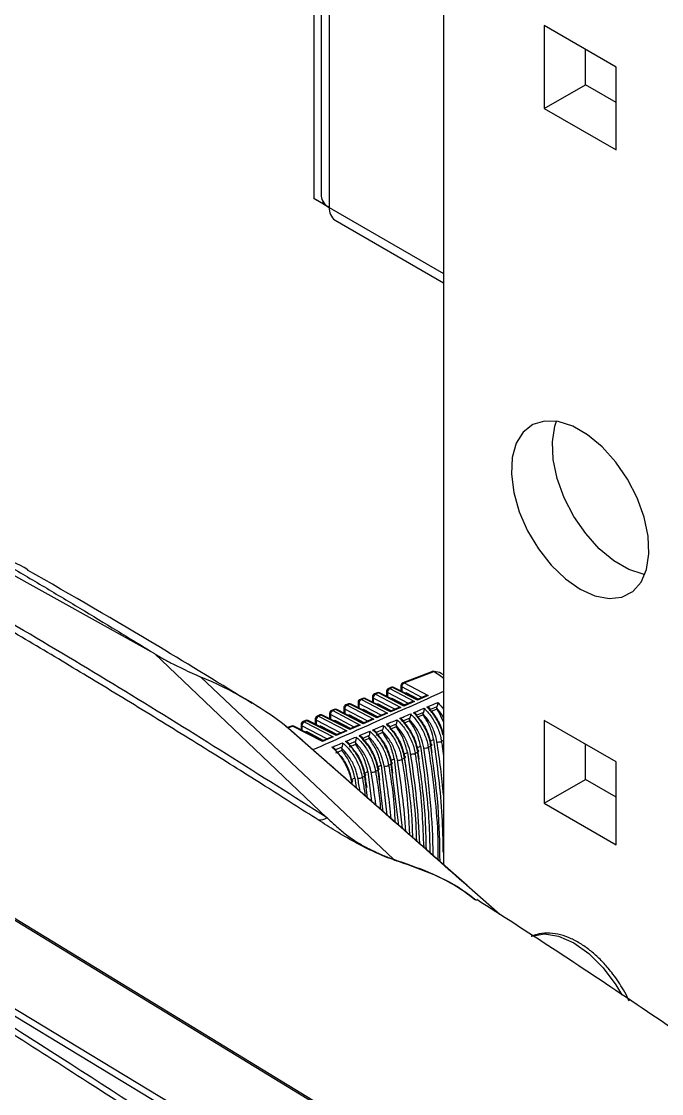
# Model space of a CAD drawing. Extents: x 8 to 113, y 1 to 87.
# Drawn here: x 80.479 to 82.548, y 9.99 to 13.455 of the extents above; entities that cross this region are included whole.
import ezdxf

# ---------------------------------------------------------------- set-up
doc = ezdxf.new("R2010")
doc.units = 0
doc.header["$MEASUREMENT"] = 0
doc.layers.add('OBJECT', color=7, linetype='CONTINUOUS')

msp = doc.modelspace()

# ---------------------------------------------------------------- linework, layer by layer
at = {"layer": 'OBJECT'}
for p, q in [((81.8434, 16.5661), (81.8434, 10.7293)), ((81.4248, 16.5287), (81.4248, 12.8826)), ((81.4479, 16.5421), (81.4479, 12.8908)), ((81.4743, 16.5573), (81.4743, 12.854)), ((82.4013, 13.3077), (82.1694, 13.4416)), ((82.1694, 13.4416), (82.1694, 13.1738)), ((82.3023, 13.2505), (82.3023, 13.3649)), ((82.4013, 13.0399), (82.4013, 13.3077)), ((82.1694, 13.1738), (82.3023, 13.2505)), ((82.4013, 13.1934), (82.3023, 13.2505)), ((82.1694, 13.1738), (82.4013, 13.0399)), ((81.4248, 12.8826), (81.4531, 12.8663)), ((81.4743, 12.854), (81.4248, 12.8826)), ((81.4531, 12.8734), (81.4531, 12.8663)), ((81.4531, 12.8663), (81.4743, 12.854)), ((81.4743, 12.854), (81.8434, 12.6409)), ((81.4929, 12.8128), (81.8434, 12.6105)), ((80.2736, 11.7653), (80.9095, 11.4119)), ((80.9095, 11.4119), (81.4668, 10.8815)), ((81.682, 10.7474), (81.0591, 11.3363)), ((81.8077, 11.3547), (81.7122, 11.3177)), ((81.7163, 11.3171), (81.8121, 11.3543)), ((81.8121, 11.3543), (81.8124, 11.3541)), ((81.8434, 11.3438), (81.8364, 11.3479)), ((81.675, 11.3032), (81.6661, 11.2998)), ((81.6791, 11.3027), (81.6702, 11.2992)), ((81.6702, 11.2992), (81.7498, 11.2575)), ((81.7597, 11.2617), (81.6791, 11.3027)), ((81.7595, 11.264), (81.6831, 11.3028)), ((81.7058, 11.3083), (81.7058, 11.2913)), ((81.7737, 11.2702), (81.7087, 11.3043)), ((81.7087, 11.3043), (81.7087, 11.2898)), ((81.7163, 11.3171), (81.7937, 11.2765)), ((81.5826, 11.2674), (81.5738, 11.264)), ((81.5867, 11.2669), (81.5779, 11.2635)), ((81.5779, 11.2635), (81.6622, 11.2193)), ((81.672, 11.2236), (81.5867, 11.2669)), ((81.6718, 11.2258), (81.5908, 11.267)), ((81.6136, 11.2726), (81.6136, 11.2554)), ((81.686, 11.232), (81.6164, 11.2685)), ((81.6164, 11.2685), (81.6164, 11.254)), ((81.6288, 11.2853), (81.62, 11.2819)), ((81.6329, 11.2848), (81.6241, 11.2814)), ((81.6241, 11.2814), (81.706, 11.2384)), ((81.7158, 11.2426), (81.6329, 11.2848)), ((81.7157, 11.2449), (81.6369, 11.2849)), ((81.6597, 11.2904), (81.6597, 11.2733)), ((81.7299, 11.2511), (81.6626, 11.2864)), ((81.6626, 11.2864), (81.6626, 11.2719)), ((81.6753, 11.2668), (81.6738, 11.2662)), ((81.6794, 11.2662), (81.6761, 11.265)), ((81.7181, 11.2459), (81.6794, 11.2662)), ((81.7214, 11.2847), (81.72, 11.2841)), ((81.7255, 11.2841), (81.7223, 11.2829)), ((81.7619, 11.265), (81.7255, 11.2841)), ((81.7849, 11.2751), (81.7595, 11.264)), ((81.7937, 11.2765), (81.7597, 11.2617)), ((81.4903, 11.2316), (81.4815, 11.2282)), ((81.4944, 11.2311), (81.4857, 11.2277)), ((81.4857, 11.2277), (81.5745, 11.1811)), ((81.5843, 11.1854), (81.4944, 11.2311)), ((81.5842, 11.1876), (81.4984, 11.2312)), ((81.5213, 11.2368), (81.5213, 11.2196)), ((81.5984, 11.1938), (81.5242, 11.2327)), ((81.5242, 11.2327), (81.5242, 11.2181)), ((81.5364, 11.2495), (81.5277, 11.2461)), ((81.5406, 11.249), (81.5318, 11.2456)), ((81.5318, 11.2456), (81.6183, 11.2002)), ((81.6282, 11.2045), (81.5406, 11.249)), ((81.628, 11.2067), (81.5446, 11.2491)), ((81.5674, 11.2547), (81.5674, 11.2375)), ((81.6422, 11.2129), (81.5703, 11.2506)), ((81.5703, 11.2506), (81.5703, 11.236)), ((81.583, 11.231), (81.5814, 11.2304)), ((81.5871, 11.2305), (81.5838, 11.2292)), ((81.6304, 11.2078), (81.5871, 11.2305)), ((81.6292, 11.2489), (81.6276, 11.2483)), ((81.6333, 11.2483), (81.63, 11.2471)), ((81.6742, 11.2268), (81.6333, 11.2483)), ((81.6973, 11.2369), (81.6718, 11.2258)), ((81.706, 11.2384), (81.672, 11.2236)), ((81.7411, 11.256), (81.7157, 11.2449)), ((81.7498, 11.2575), (81.7158, 11.2426)), ((81.8224, 11.2404), (81.8013, 11.2315)), ((81.8215, 11.233), (81.8016, 11.2243)), ((81.8215, 11.2356), (81.8215, 11.233)), ((81.3979, 11.1958), (81.3893, 11.1924)), ((81.402, 11.1953), (81.3934, 11.1919)), ((81.3934, 11.1919), (81.4868, 11.1429)), ((81.4966, 11.1472), (81.402, 11.1953)), ((81.4965, 11.1494), (81.4061, 11.1954)), ((81.429, 11.201), (81.429, 11.1837)), ((81.5107, 11.1556), (81.4319, 11.1969)), ((81.4319, 11.1969), (81.4319, 11.1822)), ((81.4441, 11.2137), (81.4354, 11.2103)), ((81.4482, 11.2132), (81.4395, 11.2098)), ((81.4395, 11.2098), (81.5306, 11.162)), ((81.5405, 11.1663), (81.4482, 11.2132)), ((81.5403, 11.1685), (81.4522, 11.2133)), ((81.4752, 11.2189), (81.4752, 11.2016)), ((81.5545, 11.1747), (81.478, 11.2148)), ((81.478, 11.2148), (81.478, 11.2002)), ((81.4908, 11.1952), (81.4891, 11.1946)), ((81.4949, 11.1947), (81.4914, 11.1934)), ((81.5427, 11.1696), (81.4949, 11.1947)), ((81.5369, 11.2131), (81.5353, 11.2125)), ((81.541, 11.2126), (81.5376, 11.2113)), ((81.5866, 11.1887), (81.541, 11.2126)), ((81.6096, 11.1987), (81.5842, 11.1876)), ((81.6183, 11.2002), (81.5843, 11.1854)), ((81.6534, 11.2178), (81.628, 11.2067)), ((81.6622, 11.2193), (81.6282, 11.2045)), ((81.7087, 11.1981), (81.7189, 11.1852)), ((81.7346, 11.2032), (81.7137, 11.1943)), ((81.7339, 11.1948), (81.7139, 11.1861)), ((81.7339, 11.1988), (81.7339, 11.1948)), ((81.7785, 11.2218), (81.7575, 11.2129)), ((81.7777, 11.2139), (81.7577, 11.2052)), ((81.7777, 11.2172), (81.7777, 11.2139)), ((82.4013, 11.0622), (82.1694, 11.1961)), ((82.1694, 11.1961), (82.1694, 10.9283)), ((81.3341, 11.1775), (81.3421, 11.1706)), ((81.9196, 10.6622), (81.3341, 11.1775)), ((81.3517, 11.1779), (81.3396, 11.1732)), ((81.3413, 11.1717), (81.3558, 11.1774)), ((81.4528, 11.1281), (81.3558, 11.1774)), ((81.4526, 11.1303), (81.3599, 11.1775)), ((81.3829, 11.1831), (81.3829, 11.1658)), ((81.4668, 11.1365), (81.3858, 11.1791)), ((81.3858, 11.1791), (81.3858, 11.1643)), ((81.3985, 11.1594), (81.3967, 11.1587)), ((81.4026, 11.1589), (81.3991, 11.1575)), ((81.455, 11.1314), (81.4026, 11.1589)), ((81.4446, 11.1773), (81.4429, 11.1767)), ((81.4487, 11.1768), (81.4453, 11.1755)), ((81.4989, 11.1505), (81.4487, 11.1768)), ((81.5219, 11.1605), (81.4965, 11.1494)), ((81.5306, 11.162), (81.4966, 11.1472)), ((81.5657, 11.1796), (81.5403, 11.1685)), ((81.5745, 11.1811), (81.5405, 11.1663)), ((81.6468, 11.1658), (81.6261, 11.1569)), ((81.6462, 11.1617), (81.6462, 11.1566)), ((81.6907, 11.1845), (81.6699, 11.1756)), ((81.69, 11.1757), (81.67, 11.167)), ((81.69, 11.1803), (81.69, 11.1757)), ((81.4781, 11.1414), (81.4526, 11.1303)), ((81.4868, 11.1429), (81.4528, 11.1281)), ((81.5591, 11.1283), (81.5384, 11.1195)), ((81.5585, 11.1246), (81.5585, 11.1184)), ((81.6029, 11.1471), (81.5823, 11.1382)), ((81.6023, 11.1375), (81.5824, 11.1288)), ((81.6023, 11.1432), (81.6023, 11.1375)), ((81.6462, 11.1566), (81.6262, 11.1479)), ((81.7997, 11.1282), (81.8117, 11.134)), ((81.8368, 11.1289), (81.8434, 11.132)), ((81.8421, 11.149), (81.8434, 11.1496)), ((81.5152, 11.1095), (81.4946, 11.1007)), ((81.5147, 11.0993), (81.4947, 11.0906)), ((81.5147, 11.106), (81.5147, 11.0993)), ((81.5585, 11.1184), (81.5385, 11.1097)), ((81.7149, 11.0867), (81.7268, 11.0925)), ((81.7515, 11.09), (81.7602, 11.094)), ((81.7573, 11.1074), (81.7692, 11.1132)), ((81.7941, 11.1095), (81.8028, 11.1134)), ((82.3023, 11.005), (82.3023, 11.1194)), ((81.6662, 11.0511), (81.6748, 11.0551)), ((81.6725, 11.066), (81.6844, 11.0718)), ((81.6989, 10.8565), (81.6748, 11.0551)), ((81.6844, 11.0718), (81.7103, 10.8465)), ((81.7089, 11.0706), (81.7175, 11.0745)), ((82.4013, 10.7944), (82.4013, 11.0622)), ((81.5875, 11.0249), (81.5994, 11.0306)), ((81.5994, 11.0306), (81.611, 10.9339)), ((81.6235, 11.0317), (81.6321, 11.0356)), ((81.63, 11.0454), (81.6419, 11.0512)), ((81.6486, 10.9007), (81.6321, 11.0356)), ((81.6419, 11.0512), (81.6608, 10.89)), ((81.5419, 10.9946), (81.5467, 10.9968)), ((81.545, 11.0043), (81.5569, 11.0101)), ((81.5476, 10.9896), (81.5467, 10.9968)), ((81.5569, 11.0101), (81.5608, 10.978)), ((81.5808, 11.0123), (81.5894, 11.0162)), ((81.5982, 10.9452), (81.5894, 11.0162)), ((82.1694, 10.9283), (82.3023, 11.005)), ((82.4013, 10.9479), (82.3023, 11.005)), ((82.1694, 10.9283), (82.4013, 10.7944)), ((81.4668, 10.8815), (81.4669, 10.8815)), ((81.682, 10.7474), (81.6866, 10.7439)), ((82.0257, 10.569), (81.9176, 10.664)), ((80.3201, 10.6345), (83.3146, 8.8089)), ((83.072, 8.6573), (80.0665, 10.4765)), ((83.0823, 8.6749), (80.0768, 10.4941))]:
    msp.add_line(p, q, dxfattribs=at)
at = {"layer": 'OBJECT', "flags": 128}
for points in [[(82.2853, 11.6199), (82.3332, 11.5983), (82.3789, 11.5897), (82.4201, 11.5946), (82.4551, 11.6126), (82.4821, 11.6431), (82.5, 11.6844), (82.5078, 11.7348), (82.5051, 11.7919), (82.4923, 11.8529), (82.4697, 11.9151), (82.4385, 11.9754), (82.4002, 12.0312), (82.3565, 12.0798), (82.3094, 12.1189), (82.2613, 12.1467), (82.2142, 12.1619), (82.1705, 12.1638), (82.1322, 12.1523), (82.101, 12.1279), (82.0784, 12.0918), (82.0655, 12.0456), (82.0629, 11.9916), (82.0707, 11.9322), (82.0885, 11.8703), (82.1156, 11.8086), (82.1505, 11.7502), (82.1918, 11.6977), (82.2375, 11.6536), (82.2853, 11.6199)], [(82.4946, 11.6682), (82.4894, 11.6691), (82.4424, 11.6843), (82.3942, 11.7121), (82.3472, 11.7512), (82.3034, 11.7998), (82.2651, 11.8556), (82.2339, 11.916), (82.2114, 11.9781), (82.1985, 12.0392), (82.1959, 12.0962), (82.2037, 12.1466), (82.209, 12.1628)], [(81.76, 11.1002), (81.7612, 11.0996), (81.762, 11.099), (81.7626, 11.0982), (81.7628, 11.0974), (81.7626, 11.0965), (81.7621, 11.0957), (81.7613, 11.0948), (81.7602, 11.094)], [(81.8027, 11.1197), (81.8038, 11.1191), (81.8047, 11.1185), (81.8052, 11.1177), (81.8054, 11.1169), (81.8053, 11.116), (81.8048, 11.1151), (81.8039, 11.1142), (81.8028, 11.1134)], [(81.6747, 11.0612), (81.6758, 11.0607), (81.6767, 11.06), (81.6772, 11.0593), (81.6774, 11.0585), (81.6773, 11.0576), (81.6768, 11.0567), (81.676, 11.0559), (81.6748, 11.0551)], [(81.7174, 11.0807), (81.7185, 11.0802), (81.7194, 11.0795), (81.7199, 11.0788), (81.7201, 11.0779), (81.72, 11.0771), (81.7195, 11.0762), (81.7186, 11.0753), (81.7175, 11.0745)], [(81.5893, 11.0223), (81.5904, 11.0218), (81.5913, 11.0211), (81.5918, 11.0204), (81.592, 11.0196), (81.5919, 11.0188), (81.5914, 11.0179), (81.5905, 11.017), (81.5894, 11.0162)], [(81.632, 11.0417), (81.6331, 11.0412), (81.634, 11.0406), (81.6345, 11.0399), (81.6347, 11.039), (81.6346, 11.0382), (81.6341, 11.0373), (81.6333, 11.0364), (81.6321, 11.0356)], [(81.5465, 11.0028), (81.5477, 11.0023), (81.5486, 11.0017), (81.5491, 11.001), (81.5493, 11.0002), (81.5491, 10.9993), (81.5486, 10.9985), (81.5478, 10.9976), (81.5467, 10.9968)], [(83.3216, 8.8094), (81.836, 9.715), (80.3271, 10.635)], [(82.1267, 10.4984), (82.1283, 10.499), (82.1695, 10.5064), (82.2157, 10.499), (82.2645, 10.4774), (82.3133, 10.4427), (82.3595, 10.3966), (82.4007, 10.3418), (82.42, 10.3095)]]:
    msp.add_lwpolyline(points, dxfattribs=at)
at = {"layer": 'OBJECT'}
for centre, radius, start, end in [((81.493, 12.8953), 0.0453, 185.6939, 245.6262), ((81.5195, 12.8496), 0.0454, 174.4605, 234.2269), ((79.9109, 10.6623), 1.1785, 60.0257, 70.4603), ((80.618, 10.2551), 1.1677, 52.1797, 67.8095), ((81.6697, 11.2904), 0.01, 111.1945, 180), ((81.6768, 11.2866), 0.0143, 117.721, 180.924), ((81.6676, 11.2953), 0.00472, 56.7708, 108.8007), ((81.6786, 11.2939), 0.01, 63.0658, 111.1945), ((81.6765, 11.2987), 0.00472, 56.7752, 108.8003), ((81.6812, 11.2986), 0.00462, 65.655, 117.5071), ((81.7158, 11.3083), 0.01, 111.1945, 180), ((81.7108, 11.3088), 0.00496, 185.3463, 245.3065), ((81.723, 11.3045), 0.0143, 117.7207, 180.9243), ((81.7137, 11.3132), 0.00472, 56.7752, 108.8003), ((81.5774, 11.2547), 0.01, 111.1945, 180), ((81.5846, 11.2508), 0.0143, 117.7227, 180.9223), ((81.5753, 11.2595), 0.00472, 56.7708, 108.8007), ((81.5862, 11.2581), 0.01, 63.0658, 111.1945), ((81.5841, 11.2629), 0.00472, 56.7752, 108.8003), ((81.5889, 11.2628), 0.00462, 65.6531, 117.5089), ((81.6236, 11.2726), 0.01, 111.1945, 180), ((81.6185, 11.273), 0.00496, 185.3412, 245.306), ((81.6307, 11.2687), 0.0143, 117.7221, 180.9229), ((81.6215, 11.2774), 0.00472, 56.7708, 108.8007), ((81.6324, 11.276), 0.01, 63.0658, 111.1945), ((81.6303, 11.2808), 0.00472, 56.7708, 108.8007), ((81.635, 11.2807), 0.00462, 65.6491, 117.5148), ((81.6646, 11.2909), 0.00496, 185.3412, 245.306), ((81.4852, 11.2189), 0.01, 111.1945, 180), ((81.4923, 11.2151), 0.0143, 117.721, 180.924), ((81.4831, 11.2237), 0.00472, 56.7708, 108.8007), ((81.4939, 11.2223), 0.01, 63.0658, 111.1945), ((81.4918, 11.2271), 0.00472, 56.7752, 108.8003), ((81.4965, 11.227), 0.00462, 65.6386, 117.5184), ((81.5313, 11.2368), 0.01, 111.1945, 180), ((81.5262, 11.2372), 0.00496, 185.3364, 245.3108), ((81.5384, 11.233), 0.0143, 117.7207, 180.9243), ((81.5292, 11.2416), 0.00472, 56.7752, 108.8003), ((81.5401, 11.2402), 0.01, 63.0658, 111.1945), ((81.538, 11.245), 0.00472, 56.7667, 108.8061), ((81.5427, 11.2449), 0.00462, 65.6357, 117.5196), ((81.5724, 11.2551), 0.00496, 185.3491, 245.2981), ((81.3929, 11.1831), 0.01, 111.1945, 180), ((81.4, 11.1793), 0.0143, 117.7207, 180.9243), ((81.3908, 11.188), 0.00472, 56.7778, 108.7977), ((81.4015, 11.1865), 0.01, 63.0658, 111.1945), ((81.3994, 11.1913), 0.00472, 56.785, 108.7905), ((81.4042, 11.1912), 0.00462, 65.6487, 117.5084), ((81.439, 11.201), 0.01, 111.1945, 180), ((81.434, 11.2015), 0.00496, 185.3446, 245.3026), ((81.4462, 11.1972), 0.0143, 117.7221, 180.9229), ((81.4369, 11.2059), 0.00472, 56.7708, 108.8007), ((81.4477, 11.2044), 0.01, 63.0658, 111.1945), ((81.4456, 11.2092), 0.00472, 56.7708, 108.8007), ((81.4503, 11.2091), 0.00462, 65.6357, 117.5196), ((81.4801, 11.2193), 0.00496, 185.3412, 245.306), ((81.7108, 11.2026), 0.00496, 185.3463, 245.3065), ((81.3554, 11.1685), 0.01, 63.0658, 111.1945), ((81.3533, 11.1734), 0.00472, 56.7765, 108.7884), ((81.358, 11.1733), 0.00462, 65.6425, 117.5195), ((81.3878, 11.1836), 0.00496, 185.3463, 245.3065), ((81.8273, 11.1451), 0.0188, 254.9656, 300.2082), ((81.742, 11.1064), 0.0189, 255.4204, 300.2359), ((81.7847, 11.1257), 0.0188, 255.1941, 300.2207), ((81.6993, 11.087), 0.019, 255.6481, 300.2493), ((81.6138, 11.0483), 0.0192, 256.102, 300.274), ((81.6566, 11.0676), 0.0191, 255.8724, 300.2629), ((81.5711, 11.0289), 0.0193, 256.3291, 300.2841)]:
    msp.add_arc(centre, radius, start, end, dxfattribs=at)
for centre, major_axis, ratio, start_param, end_param in [((80.2437, 12.1288), (1.6313, -0.8299), 0.038746, 0.217685, 0.298315), ((81.7735, 11.2456), (0.0646, 0.1012), 0.604584, 0.026638, 0.359534), ((81.6798, 11.2578), (-0.00492, 0.00878), 0.569277, 5.564272, 6.202582), ((81.7259, 11.2757), (-0.00492, 0.00878), 0.569277, 5.564272, 6.202582), ((81.7592, 11.2529), (0.0003, 0.011), 0.034338, 5.635442, 6.267004), ((81.7932, 11.2677), (0.014, -0.0005), 0.628267, 1.558596, 2.22252), ((81.5875, 11.222), (-0.00492, 0.00878), 0.569277, 5.564272, 6.202582), ((81.6337, 11.2399), (-0.00492, 0.00878), 0.569277, 5.564272, 6.202582), ((81.7055, 11.2296), (0.014, -0.0005), 0.628267, 1.558596, 2.22252), ((81.7154, 11.2338), (0.0003, 0.011), 0.034338, 5.635442, 6.267004), ((81.7493, 11.2486), (0.014, -0.0005), 0.628267, 1.558596, 2.22252), ((81.4953, 11.1862), (-0.00492, 0.00878), 0.569277, 5.564272, 6.202582), ((81.5414, 11.2041), (-0.00492, 0.00878), 0.569277, 5.564272, 6.202582), ((81.6178, 11.1914), (0.014, -0.0005), 0.628267, 1.558596, 2.22252), ((81.6277, 11.1957), (0.0003, 0.011), 0.034338, 5.635442, 6.267004), ((81.6617, 11.2105), (0.014, -0.0005), 0.628267, 1.558596, 2.22252), ((81.6715, 11.2148), (0.0003, 0.011), 0.034338, 5.635442, 6.267004), ((81.403, 11.1504), (-0.00492, 0.00878), 0.569277, 5.564272, 6.202582), ((81.4491, 11.1683), (-0.00492, 0.00878), 0.569277, 5.564272, 6.202582), ((81.5301, 11.1532), (0.014, -0.0005), 0.628267, 1.558596, 2.22252), ((81.54, 11.1575), (0.0003, 0.011), 0.034338, 5.635442, 6.267004), ((81.574, 11.1723), (0.014, -0.0005), 0.628267, 1.558596, 2.22252), ((81.5838, 11.1766), (0.0003, 0.011), 0.034338, 5.635442, 6.267004), ((81.4523, 11.1193), (0.0003, 0.011), 0.034338, 5.635442, 6.267004), ((81.4863, 11.1341), (0.014, -0.0005), 0.628267, 1.558596, 2.22252), ((81.4962, 11.1384), (0.0003, 0.011), 0.034338, 5.635442, 6.267004), ((80.2845, 11.6532), (-1.1131, 1.8947), 0.582398, 4.026895, 4.116837), ((80.1968, 11.6026), (-1.1164, 1.9003), 0.582398, 3.970669, 4.12364), ((80.2479, 11.6305), (-1.0863, 1.9147), 0.572321, 4.11669, 4.13186), ((80.2407, 11.6279), (-1.1148, 1.8975), 0.582398, 3.935155, 4.120243), ((80.2918, 11.6558), (-1.0847, 1.9119), 0.572321, 4.114482, 4.128457), ((80.1603, 11.5798), (-1.0895, 1.9203), 0.572321, 4.120512, 4.138642), ((80.153, 11.5773), (-1.1181, 1.9031), 0.582398, 4.005998, 4.127029), ((80.2041, 11.6051), (-1.0879, 1.9175), 0.572321, 4.118714, 4.135255), ((80.0726, 11.5292), (-1.0927, 1.926), 0.572321, 4.123176, 4.145392), ((80.0653, 11.5267), (-1.1214, 1.9087), 0.582398, 4.078586, 4.133782), ((80.1164, 11.5545), (-1.0911, 1.9232), 0.572321, 4.122025, 4.142021), ((80.1091, 11.552), (-1.1197, 1.9059), 0.582398, 4.041662, 4.13041), ((80.0287, 11.5039), (-1.0943, 1.9288), 0.572321, 4.141416, 4.148755), ((80.0215, 11.5014), (-1.123, 1.9115), 0.582398, 4.115407, 4.137147)]:
    msp.add_ellipse(centre, major_axis=major_axis, ratio=ratio, start_param=start_param, end_param=end_param, dxfattribs=at)
for points, knots in [([(80.305, 11.7729), (80.3437, 11.7505), (80.4246, 11.7036), (80.5455, 11.6323), (80.6674, 11.5594), (80.7887, 11.486), (80.8688, 11.4369), (80.9095, 11.4119)], [0, 0, 0, 0, 0.187145, 0.391348, 0.595125, 0.793954, 1, 1, 1, 1]), ([(81.4669, 10.8815), (81.2506, 11.0187), (80.818, 11.2931), (80.376, 11.5518), (80.155, 11.6812)], [0, 0, 0, 0, 0.500002, 1, 1, 1, 1]), ([(81.2252, 11.2507), (81.1249, 11.3124), (80.885, 11.4598), (80.641, 11.6004), (80.4991, 11.6821)], [0, 0, 0, 0, 0.418467, 1, 1, 1, 1]), ([(81.4383, 10.8745), (81.3847, 10.9087), (81.2709, 10.9812), (81.0898, 11.0948), (80.8948, 11.2154), (80.6975, 11.3355), (80.5043, 11.4513), (80.3153, 11.5629), (80.1888, 11.6363), (80.1255, 11.673)], [0, 0, 0, 0, 0.1241053, 0.2632119, 0.41732, 0.5714285, 0.7142858, 0.857143, 1, 1, 1, 1]), ([(80.9095, 11.4119), (80.9123, 11.4102), (80.9194, 11.406), (80.9368, 11.396), (80.9646, 11.3809), (80.9995, 11.3634), (81.0336, 11.3472), (81.0504, 11.3401), (81.0591, 11.3363)], [0, 0, 0, 0, 0.061294, 0.157978, 0.353025, 0.568965, 0.775601, 1, 1, 1, 1]), ([(81.8121, 11.3543), (81.8113, 11.3546), (81.8098, 11.3553), (81.8084, 11.3548), (81.8077, 11.3546)], [0, 0, 0, 0, 0.522284, 1, 1, 1, 1]), ([(82.7715, 8.6172), (82.6072, 8.7337), (82.2729, 8.9705), (81.762, 9.3216), (81.2335, 9.676), (80.7032, 10.022), (80.1757, 10.357), (79.6554, 10.6782), (79.1313, 10.9933), (78.7806, 11.1965), (78.6046, 11.2984)], [0, 0, 0, 0, 0.118989, 0.241992, 0.369009, 0.500039, 0.623805, 0.748387, 0.873785, 1, 1, 1, 1]), ([(78.6146, 11.3161), (78.9632, 11.1124), (79.6604, 10.7052), (80.7043, 10.049), (81.7459, 9.3633), (82.4371, 8.8771), (82.7826, 8.6341)], [0, 0, 0, 0, 0.25003, 0.500058, 0.750055, 1, 1, 1, 1]), ([(81.8434, 11.2899), (81.8339, 11.2856), (81.7613, 11.2527), (81.6213, 11.1894), (81.4895, 11.1311), (81.4215, 11.101)], [0, 0, 0, 0, 0.067851, 0.519407, 1, 1, 1, 1]), ([(81.7467, 11.2211), (81.7514, 11.223), (81.7627, 11.2278), (81.7741, 11.2326), (81.7808, 11.2354)], [0, 0, 0, 0, 0.412358, 1, 1, 1, 1]), ([(81.7808, 11.2354), (81.7808, 11.2354), (81.7808, 11.2349), (81.7807, 11.2331), (81.7804, 11.2298), (81.7796, 11.2254), (81.7788, 11.2229), (81.7785, 11.2218)], [0, 0, 0, 0, 0.008542, 0.122923, 0.485792, 0.769311, 1, 1, 1, 1]), ([(81.7808, 11.2354), (81.7824, 11.2338), (81.7885, 11.2278), (81.8028, 11.2112), (81.8209, 11.1823), (81.8326, 11.1516), (81.8358, 11.1343), (81.8368, 11.1289)], [0, 0, 0, 0, 0.0579362, 0.2174947, 0.53703, 0.8569756, 1, 1, 1, 1]), ([(81.7906, 11.2396), (81.7953, 11.2415), (81.8067, 11.2463), (81.818, 11.2511), (81.8247, 11.2539)], [0, 0, 0, 0, 0.412318, 1, 1, 1, 1]), ([(81.8421, 11.149), (81.842, 11.1497), (81.8394, 11.1625), (81.8286, 11.1886), (81.8112, 11.2166), (81.7976, 11.2325), (81.7922, 11.238), (81.7906, 11.2396)], [0, 0, 0, 0, 0.020602, 0.397112, 0.773027, 0.932509, 1, 1, 1, 1]), ([(81.8013, 11.2315), (81.801, 11.2323), (81.8002, 11.2343), (81.797, 11.237), (81.7935, 11.2387), (81.7911, 11.2394), (81.7907, 11.2395), (81.7906, 11.2396)], [0, 0, 0, 0, 0.229449, 0.521602, 0.905435, 0.991712, 1, 1, 1, 1]), ([(81.8016, 11.2295), (81.809, 11.22), (81.8239, 11.2011), (81.8377, 11.1721), (81.8414, 11.1552), (81.8427, 11.1493)], [0, 0, 0, 0, 0.395274, 0.790478, 1, 1, 1, 1]), ([(81.8215, 11.2356), (81.8216, 11.2367), (81.8217, 11.2383), (81.8223, 11.24), (81.8224, 11.2404)], [0, 0, 0, 0, 0.730749, 1, 1, 1, 1]), ([(81.8434, 11.2041), (81.8419, 11.2072), (81.8362, 11.2188), (81.8277, 11.2285), (81.8215, 11.2356)], [0, 0, 0, 0, 0.265304, 1, 1, 1, 1]), ([(81.8434, 11.1914), (81.8389, 11.202), (81.8328, 11.2164), (81.8239, 11.2295), (81.8215, 11.233)], [0, 0, 0, 0, 0.731582, 1, 1, 1, 1]), ([(81.8247, 11.2539), (81.8247, 11.2538), (81.8247, 11.2535), (81.8247, 11.2518), (81.8244, 11.2485), (81.8235, 11.2441), (81.8228, 11.2416), (81.8224, 11.2404)], [0, 0, 0, 0, 0.008654, 0.099988, 0.471215, 0.763091, 1, 1, 1, 1]), ([(81.8247, 11.2539), (81.8263, 11.2523), (81.8323, 11.2462), (81.8391, 11.2392), (81.843, 11.2327), (81.8434, 11.232)], [0, 0, 0, 0, 0.240234, 0.913879, 1, 1, 1, 1]), ([(81.6588, 11.184), (81.6635, 11.186), (81.6748, 11.1908), (81.6862, 11.1956), (81.6928, 11.1984)], [0, 0, 0, 0, 0.41243, 1, 1, 1, 1]), ([(81.6928, 11.1984), (81.6928, 11.1983), (81.6929, 11.1978), (81.6928, 11.1958), (81.6925, 11.1923), (81.6917, 11.188), (81.691, 11.1856), (81.6907, 11.1845)], [0, 0, 0, 0, 0.0083397, 0.1664076, 0.5129726, 0.7808605, 1, 1, 1, 1]), ([(81.6928, 11.1984), (81.6946, 11.1968), (81.7008, 11.1909), (81.7154, 11.1746), (81.734, 11.1462), (81.7468, 11.1146), (81.7503, 11.0963), (81.7515, 11.09)], [0, 0, 0, 0, 0.058464, 0.213982, 0.525308, 0.837022, 1, 1, 1, 1]), ([(81.7027, 11.2025), (81.7074, 11.2045), (81.7188, 11.2093), (81.7301, 11.2141), (81.7368, 11.2169)], [0, 0, 0, 0, 0.412395, 1, 1, 1, 1]), ([(81.7602, 11.094), (81.759, 11.1), (81.7557, 11.1181), (81.7433, 11.1496), (81.725, 11.1785), (81.7105, 11.195), (81.7044, 11.2009), (81.7027, 11.2025)], [0, 0, 0, 0, 0.156042, 0.470659, 0.784782, 0.941595, 1, 1, 1, 1]), ([(81.7137, 11.1943), (81.7134, 11.1951), (81.7127, 11.197), (81.7096, 11.1997), (81.7061, 11.2015), (81.7035, 11.2023), (81.7028, 11.2025), (81.7027, 11.2025)], [0, 0, 0, 0, 0.217462, 0.491763, 0.856162, 0.991897, 1, 1, 1, 1]), ([(81.7139, 11.1925), (81.7215, 11.1833), (81.7368, 11.1649), (81.753, 11.1317), (81.7577, 11.1104), (81.76, 11.1002)], [0, 0, 0, 0, 0.342466, 0.684876, 1, 1, 1, 1]), ([(81.7339, 11.1988), (81.7339, 11.1999), (81.734, 11.2013), (81.7345, 11.2028), (81.7346, 11.2032)], [0, 0, 0, 0, 0.771753, 1, 1, 1, 1]), ([(81.7798, 11.1075), (81.7772, 11.1188), (81.772, 11.1412), (81.755, 11.1737), (81.7405, 11.1908), (81.7339, 11.1988)], [0, 0, 0, 0, 0.3503156, 0.7007065, 1, 1, 1, 1]), ([(81.7692, 11.1132), (81.7661, 11.1265), (81.76, 11.1521), (81.7446, 11.1798), (81.7353, 11.1927), (81.7339, 11.1948)], [0, 0, 0, 0, 0.476713, 0.917133, 1, 1, 1, 1]), ([(81.7368, 11.2169), (81.7368, 11.2169), (81.7368, 11.2164), (81.7368, 11.2145), (81.7364, 11.2111), (81.7357, 11.2068), (81.7349, 11.2043), (81.7346, 11.2032)], [0, 0, 0, 0, 0.008435, 0.145045, 0.499687, 0.77523, 1, 1, 1, 1]), ([(81.7368, 11.2169), (81.7385, 11.2153), (81.7446, 11.2094), (81.7591, 11.1929), (81.7774, 11.1643), (81.7897, 11.1331), (81.793, 11.1153), (81.7941, 11.1095)], [0, 0, 0, 0, 0.058197, 0.215686, 0.531013, 0.846742, 1, 1, 1, 1]), ([(81.8028, 11.1134), (81.8017, 11.1194), (81.7984, 11.1375), (81.7861, 11.1691), (81.7681, 11.1975), (81.7541, 11.2138), (81.7483, 11.2195), (81.7467, 11.2211)], [0, 0, 0, 0, 0.158036, 0.476676, 0.794816, 0.94186, 1, 1, 1, 1]), ([(81.7575, 11.2129), (81.7572, 11.2137), (81.7565, 11.2157), (81.7533, 11.2184), (81.7498, 11.2201), (81.7473, 11.2209), (81.7467, 11.2211), (81.7467, 11.2211)], [0, 0, 0, 0, 0.22327, 0.506267, 0.88029, 0.991786, 1, 1, 1, 1]), ([(81.7577, 11.211), (81.7653, 11.2017), (81.7804, 11.183), (81.796, 11.1501), (81.8005, 11.1294), (81.8027, 11.1197)], [0, 0, 0, 0, 0.34753, 0.695002, 1, 1, 1, 1]), ([(81.7777, 11.2172), (81.7778, 11.2183), (81.7779, 11.2198), (81.7784, 11.2214), (81.7785, 11.2218)], [0, 0, 0, 0, 0.750473, 1, 1, 1, 1]), ([(81.8224, 11.127), (81.8199, 11.1382), (81.8147, 11.1607), (81.7981, 11.1927), (81.784, 11.2096), (81.7777, 11.2172)], [0, 0, 0, 0, 0.355594, 0.711265, 1, 1, 1, 1]), ([(81.8117, 11.134), (81.8093, 11.1448), (81.8042, 11.1678), (81.7904, 11.1954), (81.7802, 11.2102), (81.7777, 11.2139)], [0, 0, 0, 0, 0.398444, 0.849042, 1, 1, 1, 1]), ([(81.9196, 10.6622), (81.856, 10.7182), (81.7283, 10.8306), (81.5383, 10.9978), (81.4052, 11.1153), (81.3388, 11.174)], [0, 0, 0, 0, 0.332263, 0.666681, 1, 1, 1, 1]), ([(81.5709, 11.1467), (81.5755, 11.1487), (81.5869, 11.1535), (81.5983, 11.1584), (81.6049, 11.1612)], [0, 0, 0, 0, 0.412499, 1, 1, 1, 1]), ([(81.6049, 11.1612), (81.6049, 11.1612), (81.605, 11.1604), (81.6049, 11.1583), (81.6046, 11.1547), (81.6039, 11.1505), (81.6032, 11.1481), (81.6029, 11.1471)], [0, 0, 0, 0, 0.008151, 0.206913, 0.537757, 0.791264, 1, 1, 1, 1]), ([(81.6049, 11.1612), (81.6067, 11.1596), (81.6131, 11.1539), (81.6279, 11.1379), (81.647, 11.1099), (81.6608, 11.0776), (81.6647, 11.0583), (81.6662, 11.0511)], [0, 0, 0, 0, 0.059002, 0.210856, 0.514734, 0.818981, 1, 1, 1, 1]), ([(81.6148, 11.1654), (81.6195, 11.1674), (81.6309, 11.1722), (81.6422, 11.177), (81.6489, 11.1798)], [0, 0, 0, 0, 0.4124608, 1, 1, 1, 1]), ([(81.6748, 11.0551), (81.6737, 11.0611), (81.6702, 11.0792), (81.6577, 11.1108), (81.6387, 11.1403), (81.6235, 11.1574), (81.6166, 11.1638), (81.6148, 11.1654)], [0, 0, 0, 0, 0.1523344, 0.4594619, 0.7661097, 0.9410542, 1, 1, 1, 1]), ([(81.6261, 11.1569), (81.6258, 11.1578), (81.6252, 11.1596), (81.6223, 11.1623), (81.6186, 11.1643), (81.6159, 11.1651), (81.6149, 11.1654), (81.6148, 11.1654)], [0, 0, 0, 0, 0.2067549, 0.4649306, 0.8107333, 0.9920503, 1, 1, 1, 1]), ([(81.6462, 11.1617), (81.6462, 11.1628), (81.6463, 11.1641), (81.6468, 11.1655), (81.6468, 11.1658)], [0, 0, 0, 0, 0.819079, 1, 1, 1, 1]), ([(81.6946, 11.0686), (81.6919, 11.0798), (81.6866, 11.1023), (81.669, 11.1356), (81.6536, 11.1532), (81.6462, 11.1617)], [0, 0, 0, 0, 0.340602, 0.681277, 1, 1, 1, 1]), ([(81.6489, 11.1798), (81.6489, 11.1798), (81.6489, 11.1791), (81.6489, 11.1771), (81.6485, 11.1735), (81.6478, 11.1693), (81.6471, 11.1669), (81.6468, 11.1658)], [0, 0, 0, 0, 0.0082328, 0.187014, 0.5256428, 0.7861956, 1, 1, 1, 1]), ([(81.6489, 11.1798), (81.6506, 11.1782), (81.6569, 11.1724), (81.6717, 11.1563), (81.6905, 11.1281), (81.7038, 11.0961), (81.7075, 11.0773), (81.7089, 11.0706)], [0, 0, 0, 0, 0.058731, 0.212374, 0.519887, 0.827778, 1, 1, 1, 1]), ([(81.7175, 11.0745), (81.7164, 11.0805), (81.7129, 11.0987), (81.7005, 11.1302), (81.6818, 11.1594), (81.667, 11.1762), (81.6605, 11.1824), (81.6588, 11.184)], [0, 0, 0, 0, 0.1541427, 0.4649256, 0.7752224, 0.9413264, 1, 1, 1, 1]), ([(81.6699, 11.1756), (81.6696, 11.1765), (81.669, 11.1783), (81.6659, 11.1811), (81.6623, 11.1829), (81.6597, 11.1837), (81.6588, 11.184), (81.6588, 11.184)], [0, 0, 0, 0, 0.211945, 0.477994, 0.832959, 0.991973, 1, 1, 1, 1]), ([(81.67, 11.174), (81.6777, 11.1649), (81.6931, 11.1467), (81.7099, 11.1131), (81.7149, 11.0914), (81.7174, 11.0807)], [0, 0, 0, 0, 0.3376753, 0.675297, 1, 1, 1, 1]), ([(81.69, 11.1803), (81.6901, 11.1814), (81.6902, 11.1827), (81.6906, 11.1842), (81.6907, 11.1845)], [0, 0, 0, 0, 0.794527, 1, 1, 1, 1]), ([(81.7372, 11.088), (81.7346, 11.0993), (81.7293, 11.1217), (81.712, 11.1547), (81.6971, 11.1721), (81.69, 11.1803)], [0, 0, 0, 0, 0.345326, 0.690724, 1, 1, 1, 1]), ([(81.7268, 11.0925), (81.7235, 11.1061), (81.7172, 11.132), (81.7013, 11.1603), (81.6917, 11.1734), (81.69, 11.1757)], [0, 0, 0, 0, 0.477153, 0.907815, 1, 1, 1, 1]), ([(81.483, 11.1094), (81.4877, 11.1114), (81.499, 11.1162), (81.5104, 11.121), (81.517, 11.1239)], [0, 0, 0, 0, 0.412558, 1, 1, 1, 1]), ([(81.517, 11.1239), (81.517, 11.1238), (81.5171, 11.1228), (81.517, 11.1203), (81.5166, 11.1164), (81.516, 11.1126), (81.5154, 11.1106), (81.5152, 11.1095)], [0, 0, 0, 0, 0.007981, 0.2991024, 0.6029171, 0.8007069, 1, 1, 1, 1]), ([(81.517, 11.1239), (81.5189, 11.1223), (81.5254, 11.1167), (81.5405, 11.1011), (81.5599, 11.0735), (81.5748, 11.0405), (81.5791, 11.0203), (81.5808, 11.0123)], [0, 0, 0, 0, 0.059552, 0.208065, 0.505163, 0.802607, 1, 1, 1, 1]), ([(81.5269, 11.1281), (81.5316, 11.1301), (81.543, 11.1349), (81.5543, 11.1397), (81.561, 11.1425)], [0, 0, 0, 0, 0.412524, 1, 1, 1, 1]), ([(81.5894, 11.0162), (81.5882, 11.0222), (81.5846, 11.0404), (81.572, 11.0719), (81.5524, 11.1021), (81.5364, 11.1197), (81.5287, 11.1265), (81.5269, 11.1281)], [0, 0, 0, 0, 0.148954, 0.44926, 0.7491, 0.940502, 1, 1, 1, 1]), ([(81.5384, 11.1195), (81.5382, 11.1203), (81.5376, 11.1221), (81.5349, 11.1248), (81.5312, 11.1269), (81.5282, 11.1278), (81.527, 11.1281), (81.5269, 11.1281)], [0, 0, 0, 0, 0.197186, 0.440794, 0.768921, 0.992186, 1, 1, 1, 1]), ([(81.5585, 11.1246), (81.5586, 11.1256), (81.5586, 11.1269), (81.559, 11.1281), (81.5591, 11.1283)], [0, 0, 0, 0, 0.873723, 1, 1, 1, 1]), ([(81.6092, 11.0296), (81.6065, 11.0409), (81.601, 11.0634), (81.5829, 11.0976), (81.5667, 11.1156), (81.5585, 11.1246)], [0, 0, 0, 0, 0.331872, 0.663816, 1, 1, 1, 1]), ([(81.561, 11.1425), (81.561, 11.1425), (81.561, 11.1415), (81.561, 11.1391), (81.5606, 11.1353), (81.5599, 11.1315), (81.5593, 11.1294), (81.5591, 11.1283)], [0, 0, 0, 0, 0.008059, 0.282723, 0.5938, 0.796114, 1, 1, 1, 1]), ([(81.561, 11.1425), (81.5628, 11.1409), (81.5692, 11.1353), (81.5842, 11.1195), (81.6035, 11.0917), (81.6178, 11.059), (81.6219, 11.0393), (81.6235, 11.0317)], [0, 0, 0, 0, 0.059276, 0.209421, 0.509831, 0.810599, 1, 1, 1, 1]), ([(81.6321, 11.0356), (81.631, 11.0416), (81.6274, 11.0598), (81.6148, 11.0913), (81.5956, 11.1212), (81.5799, 11.1385), (81.5726, 11.1451), (81.5709, 11.1467)], [0, 0, 0, 0, 0.150604, 0.454245, 0.75741, 0.940779, 1, 1, 1, 1]), ([(81.5823, 11.1382), (81.582, 11.1391), (81.5814, 11.1409), (81.5786, 11.1436), (81.5749, 11.1456), (81.572, 11.1465), (81.5709, 11.1467), (81.5709, 11.1467)], [0, 0, 0, 0, 0.201833, 0.452548, 0.789383, 0.992118, 1, 1, 1, 1]), ([(81.5824, 11.1369), (81.5902, 11.128), (81.6058, 11.1102), (81.6238, 11.0761), (81.6292, 11.0533), (81.632, 11.0417)], [0, 0, 0, 0, 0.328834, 0.657618, 1, 1, 1, 1]), ([(81.6023, 11.1432), (81.6024, 11.1443), (81.6025, 11.1455), (81.6029, 11.1469), (81.6029, 11.1471)], [0, 0, 0, 0, 0.845417, 1, 1, 1, 1]), ([(81.6519, 11.0491), (81.6492, 11.0603), (81.6438, 11.0828), (81.6259, 11.1166), (81.6101, 11.1344), (81.6023, 11.1432)], [0, 0, 0, 0, 0.336122, 0.672317, 1, 1, 1, 1]), ([(81.6419, 11.0512), (81.6383, 11.0655), (81.6317, 11.0921), (81.6147, 11.1214), (81.6045, 11.1347), (81.6023, 11.1375)], [0, 0, 0, 0, 0.477917, 0.890822, 1, 1, 1, 1]), ([(81.6262, 11.1555), (81.634, 11.1465), (81.6495, 11.1285), (81.6669, 11.0946), (81.6721, 11.0723), (81.6747, 11.0612)], [0, 0, 0, 0, 0.333137, 0.666223, 1, 1, 1, 1]), ([(81.6844, 11.0718), (81.6809, 11.0858), (81.6745, 11.112), (81.658, 11.1408), (81.6481, 11.154), (81.6462, 11.1566)], [0, 0, 0, 0, 0.47755, 0.899062, 1, 1, 1, 1]), ([(81.8117, 11.134), (81.8228, 11.0507), (81.8393, 10.9262), (81.841, 10.8087), (81.8415, 10.7699)], [0, 0, 0, 0, 0.669469, 1, 1, 1, 1]), ([(81.8368, 11.1289), (81.8377, 11.1231), (81.8401, 11.1074), (81.8421, 11.0919), (81.8434, 11.0822)], [0, 0, 0, 0, 0.374784, 1, 1, 1, 1]), ([(81.5467, 10.9968), (81.5455, 11.0028), (81.5418, 11.021), (81.5291, 11.0525), (81.5093, 11.0831), (81.4928, 11.1008), (81.4848, 11.1078), (81.483, 11.1094)], [0, 0, 0, 0, 0.1473771, 0.4444966, 0.7411547, 0.9402224, 1, 1, 1, 1]), ([(81.4946, 11.1007), (81.4944, 11.1015), (81.4939, 11.1033), (81.4912, 11.106), (81.4874, 11.1081), (81.4844, 11.1091), (81.483, 11.1094), (81.483, 11.1094)], [0, 0, 0, 0, 0.192784, 0.429644, 0.749307, 0.992251, 1, 1, 1, 1]), ([(81.4947, 11.0996), (81.5026, 11.091), (81.5185, 11.0737), (81.5375, 11.039), (81.5434, 11.0153), (81.5465, 11.0028)], [0, 0, 0, 0, 0.3208634, 0.6416822, 1, 1, 1, 1]), ([(81.5147, 11.106), (81.5147, 11.107), (81.5148, 11.1082), (81.5151, 11.1094), (81.5152, 11.1095)], [0, 0, 0, 0, 0.904066, 1, 1, 1, 1]), ([(81.5665, 11.0102), (81.5638, 11.0215), (81.5583, 11.044), (81.5398, 11.0786), (81.5232, 11.0967), (81.5147, 11.106)], [0, 0, 0, 0, 0.327832, 0.655734, 1, 1, 1, 1]), ([(81.5569, 11.0101), (81.554, 11.0224), (81.548, 11.0469), (81.5313, 11.0779), (81.5189, 11.0938), (81.5147, 11.0993)], [0, 0, 0, 0, 0.396562, 0.793191, 1, 1, 1, 1]), ([(81.5385, 11.1183), (81.5464, 11.1095), (81.5621, 11.092), (81.5807, 11.0575), (81.5863, 11.0343), (81.5893, 11.0223)], [0, 0, 0, 0, 0.324748, 0.649449, 1, 1, 1, 1]), ([(81.5994, 11.0306), (81.5957, 11.0452), (81.5889, 11.0721), (81.5714, 11.1019), (81.5609, 11.1154), (81.5585, 11.1184)], [0, 0, 0, 0, 0.478248, 0.883044, 1, 1, 1, 1]), ([(81.7268, 11.0925), (81.7389, 11.0091), (81.7531, 10.9117), (81.7554, 10.8198), (81.7557, 10.8065)], [0, 0, 0, 0, 0.855081, 1, 1, 1, 1]), ([(81.7515, 11.09), (81.7524, 11.0841), (81.7571, 11.0548), (81.7722, 10.9509), (81.7763, 10.8571), (81.7794, 10.7857)], [0, 0, 0, 0, 0.056205, 0.281058, 1, 1, 1, 1]), ([(81.7883, 10.7778), (81.7875, 10.8156), (81.7855, 10.9174), (81.77, 11.0258), (81.7602, 11.094)], [0, 0, 0, 0, 0.370467, 1, 1, 1, 1]), ([(81.7692, 11.1132), (81.7807, 11.03), (81.7969, 10.9121), (81.7987, 10.8009), (81.7993, 10.7681)], [0, 0, 0, 0, 0.705701, 1, 1, 1, 1]), ([(81.7941, 11.1095), (81.7951, 11.1036), (81.7997, 11.0743), (81.8161, 10.952), (81.8282, 10.8342), (81.8247, 10.7474), (81.8246, 10.7458)], [0, 0, 0, 0, 0.046872, 0.234387, 0.98631, 1, 1, 1, 1]), ([(81.8325, 10.7389), (81.8315, 10.7982), (81.8294, 10.9193), (81.8118, 11.0478), (81.8028, 11.1134)], [0, 0, 0, 0, 0.489618, 1, 1, 1, 1]), ([(81.7089, 11.0706), (81.7098, 11.0647), (81.7146, 11.0353), (81.7271, 10.952), (81.7307, 10.878), (81.7332, 10.8263)], [0, 0, 0, 0, 0.0702787, 0.3514347, 1, 1, 1, 1]), ([(81.7443, 10.8165), (81.7439, 10.8327), (81.7418, 10.9155), (81.7283, 11.0036), (81.7175, 11.0745)], [0, 0, 0, 0, 0.1955785, 1, 1, 1, 1]), ([(81.6235, 11.0317), (81.6245, 11.0258), (81.6293, 10.9964), (81.6366, 10.9546), (81.6389, 10.9203), (81.6397, 10.9086)], [0, 0, 0, 0, 0.14141, 0.707129, 1, 1, 1, 1]), ([(81.6662, 11.0511), (81.6672, 11.0452), (81.672, 11.0159), (81.6819, 10.9533), (81.6849, 10.899), (81.6866, 10.8673)], [0, 0, 0, 0, 0.09385, 0.469303, 1, 1, 1, 1]), ([(81.5808, 11.0123), (81.5818, 11.0064), (81.5852, 10.9863), (81.5882, 10.9663), (81.5902, 10.9522)], [0, 0, 0, 0, 0.2926255, 1, 1, 1, 1]), ([(81.4669, 10.8815), (81.4617, 10.8787), (81.4514, 10.8732), (81.4427, 10.874), (81.4383, 10.8745)], [0, 0, 0, 0, 0.499997, 1, 1, 1, 1]), ([(81.4669, 10.8815), (81.4763, 10.8728), (81.4953, 10.8555), (81.5245, 10.83), (81.5561, 10.8069), (81.5862, 10.7897), (81.6088, 10.7782), (81.6249, 10.7705), (81.6415, 10.763), (81.6572, 10.7565), (81.6714, 10.751), (81.6788, 10.7485), (81.682, 10.7474)], [0, 0, 0, 0, 0.167654, 0.336418, 0.499288, 0.624454, 0.681335, 0.749951, 0.805261, 0.875044, 0.945879, 1, 1, 1, 1]), ([(81.6866, 10.7439), (81.6783, 10.7469), (81.6616, 10.7527), (81.6285, 10.7668), (81.5928, 10.7836), (81.5456, 10.8083), (81.4934, 10.8394), (81.4567, 10.8628), (81.4383, 10.8745)], [0, 0, 0, 0, 0.125023, 0.25026, 0.372599, 0.500558, 0.750171, 1, 1, 1, 1]), ([(81.682, 10.7474), (81.7578, 10.7213), (81.8519, 10.689), (81.9301, 10.6293), (81.9452, 10.6178)], [0, 0, 0, 0, 0.807224, 1, 1, 1, 1]), ([(81.9499, 10.6143), (81.9348, 10.6258), (81.8566, 10.6854), (81.7626, 10.7178), (81.6866, 10.7439)], [0, 0, 0, 0, 0.192308, 1, 1, 1, 1]), ([(84.5342, 8.771), (84.4648, 8.826), (84.2252, 9.016), (83.8065, 9.3315), (83.2785, 9.7178), (82.7413, 10.0936), (82.2989, 10.3936), (82.0331, 10.5645), (81.9516, 10.6169)], [0, 0, 0, 0, 0.0839488, 0.289789, 0.495873, 0.7021638, 0.9086263, 1, 1, 1, 1]), ([(82.4254, 10.3249), (82.4145, 10.3424), (82.3992, 10.367), (82.373, 10.3995), (82.3496, 10.4249), (82.3204, 10.4511), (82.289, 10.4737), (82.2557, 10.4918), (82.2213, 10.5042), (82.1866, 10.5097), (82.155, 10.5086), (82.1369, 10.5015), (82.1292, 10.4984)], [0, 0, 0, 0, 0.141277, 0.198322, 0.291954, 0.387413, 0.488262, 0.592, 0.698112, 0.806366, 0.917427, 1, 1, 1, 1]), ([(82.444, 10.2887), (82.443, 10.291), (82.4377, 10.3034), (82.4309, 10.3153), (82.4254, 10.3249)], [0, 0, 0, 0, 0.186497, 1, 1, 1, 1])]:
    msp.add_open_spline(points, degree=3, knots=knots, dxfattribs=at)

doc.saveas('drawing.dxf')
